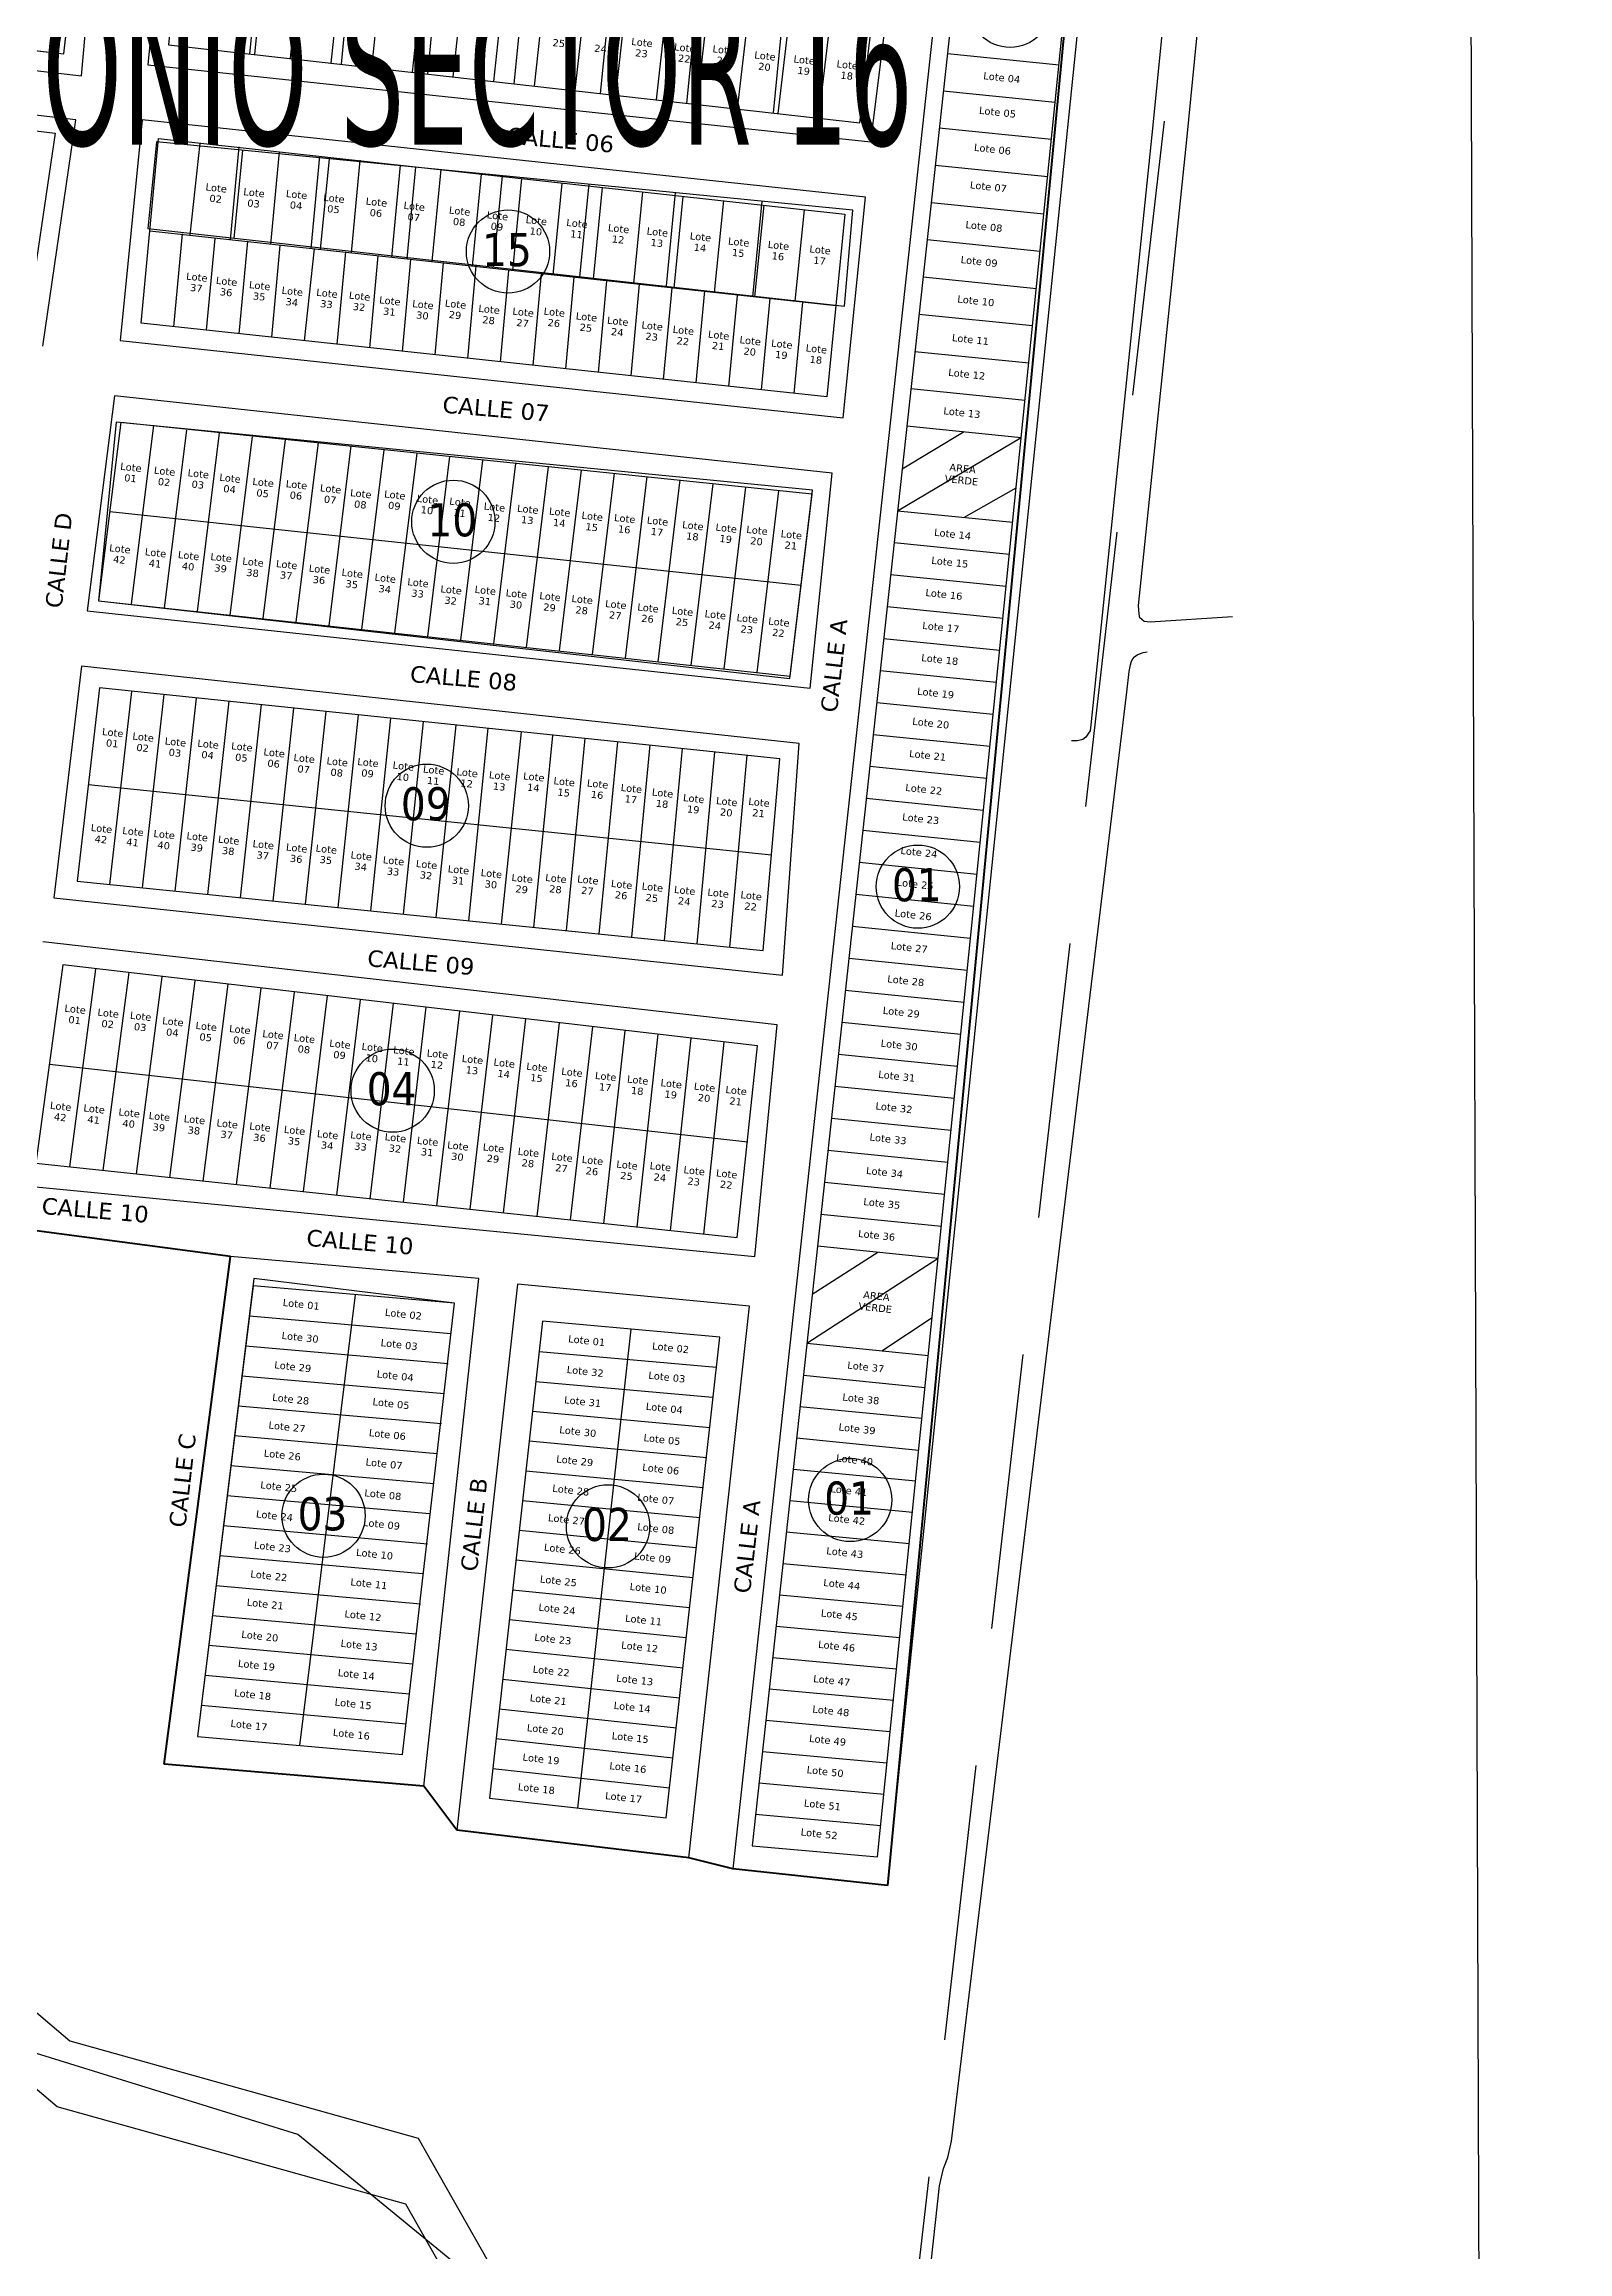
# Model space of a CAD drawing. Header units: metres. Extents: x 2 to 659295185, y -28 to 1124222152.
# Drawn here: x 660474.2 to 660750.3, y 1123626.6 to 1124026.7 of the extents above; entities that cross this region are included whole.
import ezdxf

# ---------------------------------------------------------------- set-up
doc = ezdxf.new("R2010")
doc.units = ezdxf.units.M
doc.header["$MEASUREMENT"] = 0
doc.linetypes.add('HIDDEN', pattern=[0.375, 0.25, -0.125])
doc.layers.get('0').update_dxf_attribs({"linetype": 'CONTINUOUS'})
for name, color, linetype in [('CALLES', 1, 'CONTINUOUS'), ('División Parroquial', 130, 'CONTINUOUS'), ('MANZANA', 30, 'CONTINUOUS'), ('Numero de manzana', 6, 'CONTINUOUS'), ('Parcelas', 140, 'CONTINUOUS'), ('TEXTOS', 7, 'CONTINUOUS')]:
    doc.layers.add(name, color=color, linetype=linetype)
doc.layers.add('Limite Municipio', color=1, linetype='HIDDEN', lineweight=30)
doc.styles.add('ROMAN', font='verdana.ttf')
doc.styles.get("Standard").update_dxf_attribs({"font": 'tahoma.ttf'})

msp = doc.modelspace()

# ---------------------------------------------------------------- linework, layer by layer
at = {"color": 40, "lineweight": 70, "true_color": 0xf8d731}
for p, q in [((660697.1719, 1124429.1685), (660627, 1123693)), ((660508, 1123807), (660122.6261, 1123857.9904)), ((660496, 1123715), (660508, 1123807)), ((660543, 1123711), (660496, 1123715)), ((660549, 1123703), (660543, 1123711)), ((660591, 1123698), (660549, 1123703)), ((660599, 1123696), (660591, 1123698)), ((660627, 1123693), (660599, 1123696))]:
    msp.add_line(p, q, dxfattribs=at)
at = {"layer": 'División Parroquial', "color": 1, "flags": 128}
for points in [[(661562.7309, 1126047.327), (661280.1952, 1125793.9785), (661175.1679, 1125700.5176), (661166.617, 1125692.9091), (661150.7272, 1125685.0107), (661124.6127, 1125675.9326), (661098.8774, 1125608.6563), (661056.8153, 1125531.9019), (661044.9331, 1125506.1771), (661005.3365, 1125425.0536), (660961.782, 1125345.9098), (660926.1352, 1125272.6947), (660896.4419, 1125213.3367), (660810.5862, 1125035.7329), (660807.461, 1125029.2542), (660771.6905, 1124949.2305), (660729.8511, 1124858.329), (660734.2379, 1123585.4881)], [(659490.4773, 1123591.9806), (659581.33, 1123638.0713), (659633.1221, 1123653.5881), (659660.3664, 1123677.0533), (659699.7403, 1123679.3629), (659736.8054, 1123635.3918), (659787.7647, 1123656.2176), (659841.0411, 1123665.4757), (659904.5671, 1123706.8073), (659956.0788, 1123711.3464), (660035.3544, 1123715.3855), (660084.1863, 1123715.9954), (660137.5287, 1123737.2311), (660193.1221, 1123746.4892), (660251.0245, 1123737.2311), (660313.5692, 1123730.2925), (660359.8943, 1123730.2925), (660415.4878, 1123718.7149), (660478.8571, 1123664.8658), (660541.9791, 1123647.2094), (660568.3658, 1123600.6689)], [(660566.1134, 1123588.6674), (660539.7267, 1123635.208), (660476.6047, 1123652.8644), (660413.2354, 1123706.7134), (660357.6419, 1123718.291), (660311.3168, 1123718.291), (660248.7721, 1123725.2296), (660190.8697, 1123734.4878), (660135.2763, 1123725.2296), (660081.9339, 1123703.994), (660033.102, 1123703.3841), (659953.8265, 1123699.3449), (659902.3147, 1123694.8058), (659838.7887, 1123653.4742), (659785.5123, 1123644.2161), (659734.553, 1123623.3904), (659697.4879, 1123667.3614), (659658.114, 1123665.0519), (659630.8697, 1123641.5867), (659579.0776, 1123626.0698)]]:
    msp.add_lwpolyline(points, dxfattribs=at)
at = {"layer": 'Limite Municipio', "color": 4, "linetype": 'HIDDEN', "lineweight": -3, "ltscale": 200}
msp.add_lwpolyline([(660578.0048, 1120632.9916), (660665.8177, 1121655.962), (660399.8619, 1121691.383), (660459.3346, 1122251.1816), (660620.3506, 1123516.0091), (660707.8769, 1124281.3124), (660742.4515, 1124368.6583), (660733.5109, 1124403.5071), (660683.7897, 1124483.6592), (660705.5993, 1124900.9898), (660734.4164, 1124927.6763), (661101.2557, 1125671.1097), (661132.5681, 1125745.1859), (661162.2243, 1125745.8423), (661217.1414, 1125787.7676), (661565.8495, 1126105.0778)], dxfattribs=at)
at = {"layer": 'MANZANA', "lineweight": -3}
for p, q in [((660671, 1124358), (660599, 1123696)), ((660627, 1123693), (660695, 1124356)), ((660481, 1124021), (660485, 1124065)), ((660497, 1124063), (660493, 1124023)), ((660624, 1124009), (660629, 1124049)), ((660348, 1124036), (660481, 1124021)), ((660480, 1124013), (660344, 1124029)), ((660493, 1124023), (660624, 1124009)), ((660474, 1123972), (660480, 1124013)), ((660492, 1124013), (660488, 1123973)), ((660623, 1123999), (660492, 1124013)), ((660619, 1123959), (660623, 1123999)), ((660488, 1123973), (660619, 1123959)), ((660487, 1123963), (660482, 1123924)), ((660617, 1123949), (660487, 1123963)), ((660613, 1123910), (660617, 1123949)), ((660482, 1123924), (660613, 1123910)), ((660481, 1123914), (660476, 1123872)), ((660611, 1123900), (660481, 1123914)), ((660608, 1123858), (660611, 1123900)), ((660476, 1123872), (660608, 1123858)), ((660607, 1123849), (660474, 1123864)), ((660603, 1123807), (660607, 1123849)), ((660469, 1123820), (660603, 1123807)), ((660508, 1123807), (660496, 1123715)), ((660553, 1123803), (660508, 1123807)), ((660543, 1123711), (660553, 1123803)), ((660560, 1123802), (660549, 1123703)), ((660602, 1123798), (660560, 1123802)), ((660591, 1123698), (660602, 1123798)), ((660496, 1123715), (660543, 1123711)), ((660549, 1123703), (660591, 1123698)), ((660599, 1123696), (660627, 1123693))]:
    msp.add_line(p, q, dxfattribs=at)
at = {"layer": 'MANZANA', "lineweight": -2}
for p, q in [((660681.2183, 1124009.4111), (660694.4199, 1124143.1839)), ((660681.5647, 1124076.7674), (660675.0669, 1124012.0306)), ((660675.0669, 1124012.0306), (660665.51, 1123919.7494)), ((660672.5025, 1123924.9783), (660681.2183, 1124009.4111)), ((660672.6179, 1123923.4286), (660672.5025, 1123924.9783)), ((660672.7334, 1123922.7688), (660672.6179, 1123923.4286)), ((660673.0632, 1123922.4388), (660672.7334, 1123922.7688)), ((660673.5002, 1123922.1089), (660673.0632, 1123922.4388)), ((660674.5969, 1123921.9989), (660673.5002, 1123922.1089)), ((660689.4972, 1123922.9587), (660674.5969, 1123921.9989)), ((660665.51, 1123919.7494), (660663.8361, 1123903.3727)), ((660670.8038, 1123913.0308), (660671.0182, 1123914.2405)), ((660671.0182, 1123914.2405), (660671.2326, 1123914.9104)), ((660671.2326, 1123914.9104), (660671.447, 1123915.3503)), ((660671.447, 1123915.3503), (660671.7769, 1123915.6902)), ((660671.7769, 1123915.6902), (660672.2139, 1123916.0201)), ((660672.2139, 1123916.0201), (660672.6509, 1123916.2401)), ((660672.6509, 1123916.2401), (660673.3106, 1123916.4701)), ((660673.3106, 1123916.4701), (660674.0774, 1123916.58)), ((660638.5873, 1123646.665), (660670.3833, 1123909.2615)), ((660670.3833, 1123909.2615), (660670.8038, 1123913.0308)), ((660663.3991, 1123901.823), (660662.9703, 1123901.1532)), ((660663.7289, 1123902.2629), (660663.3991, 1123901.823)), ((660663.8361, 1123903.3727), (660663.7289, 1123902.2629)), ((660661.4366, 1123900.4833), (660660.3399, 1123900.4833)), ((660662.4178, 1123900.7133), (660661.4366, 1123900.4833)), ((660662.9703, 1123901.1532), (660662.4178, 1123900.7133)), ((660637.9442, 1123643.6756), (660638.5873, 1123646.665)), ((660636.4269, 1123638.5766), (660637.1855, 1123641.686)), ((660637.1855, 1123641.686), (660637.9442, 1123643.6756)), ((660625.5919, 1123538.437), (660636.4269, 1123638.5766))]:
    msp.add_line(p, q, dxfattribs=at)
at = {"layer": 'MANZANA'}
msp.add_lwpolyline([(660600.9547, 1123533.8443), (660603.93, 1123591.7022), (660566.1975, 1123610.1082), (660520.1823, 1123647.8407), (660466.8046, 1123664.4062), (660362.8102, 1123711.3417), (660321.3965, 1123706.7402), (660299.3092, 1123690.1747), (660154.8214, 1123695.6966), (660129.0529, 1123727.9072), (659990.0869, 1123732.5087), (659929.3468, 1123703.059), (659870.4473, 1123693.856), (659750.8077, 1123654.2829), (659725.0392, 1123661.6453), (659644.0524, 1123668.0874), (659623.8057, 1123645.0798), (659624.726, 1123592.6225)], dxfattribs=at)
at = {"layer": 'Numero de manzana', "lineweight": -2}
for centre in [(660649.224, 1124033.6866), (660558.2583, 1123989.1413), (660558.2583, 1123989.1413), (660548.3657, 1123940.1707), (660548.3657, 1123940.1707), (660543.5499, 1123888.6999), (660543.5499, 1123888.6999), (660632.5136, 1123874.0311), (660537.3661, 1123837.057), (660537.3661, 1123837.057), (660620.2532, 1123762.8613), (660524.8492, 1123760.0113), (660524.8492, 1123760.0113), (660576.3787, 1123758.0872), (660576.3787, 1123758.0872)]:
    msp.add_circle(centre, 7.5417, dxfattribs=at)
at = {"layer": 'Parcelas', "lineweight": -3}
for p, q in [((660477.7923, 1124024.9843), (660482.1812, 1124063.3748)), ((660504.1427, 1124025.7814), (660507.3934, 1124058.2446)), ((660511.506, 1124024.9511), (660514.6984, 1124057.5454)), ((660512.4302, 1124024.8469), (660515.6239, 1124057.4547)), ((660518.8694, 1124024.1208), (660522.0723, 1124056.8232)), ((660526.2327, 1124023.2905), (660529.6342, 1124056.0386)), ((660528.081, 1124023.0821), (660531.2972, 1124055.9196)), ((660533.596, 1124022.4602), (660537.0584, 1124055.4083)), ((660540.9594, 1124021.63), (660544.4614, 1124054.5683)), ((660543.7318, 1124021.3173), (660546.9705, 1124054.3846)), ((660548.3227, 1124020.7997), (660551.8894, 1124053.9737)), ((660555.686, 1124019.9694), (660559.2967, 1124053.1773)), ((660559.401, 1124019.5505), (660562.6622, 1124052.8477)), ((660563.0494, 1124019.1391), (660566.7021, 1124052.3632)), ((660570.4127, 1124018.3088), (660574.1156, 1124051.6282)), ((660575.0334, 1124017.7877), (660578.3171, 1124051.3144)), ((660577.7761, 1124017.4785), (660581.5292, 1124050.8934)), ((660585.1394, 1124016.6482), (660588.9668, 1124050.3861)), ((660590.6842, 1124016.023), (660593.9904, 1124049.7793)), ((660592.5027, 1124015.8179), (660596.3563, 1124049.4238)), ((660599.8661, 1124014.9876), (660603.7698, 1124048.6891)), ((660606.3351, 1124014.2582), (660609.6637, 1124048.2442)), ((660607.2294, 1124014.1573), (660611.1983, 1124048.0939)), ((660614.5927, 1124013.327), (660618.5969, 1124047.2199)), ((660353.3518, 1124039.16), (660477.7923, 1124024.9843)), ((660637.8585, 1124025.0478), (660658.0905, 1124023.0018)), ((660637.1234, 1124018.2977), (660657.4073, 1124016.2463)), ((660636.3883, 1124011.5476), (660656.7234, 1124009.4908)), ((660500.6713, 1123992.0923), (660502.5148, 1124008.7977)), ((660507.978, 1123991.2958), (660509.5647, 1124008.138)), ((660508.6802, 1123991.5326), (660510.2432, 1124007.4918)), ((660515.2847, 1123990.4993), (660516.8684, 1124007.2137)), ((660522.5914, 1123989.7028), (660524.184, 1124006.4064)), ((660524.3085, 1123989.5379), (660525.9165, 1124005.9567)), ((660529.8982, 1123988.9063), (660531.5103, 1124005.7033)), ((660537.2049, 1123988.1098), (660538.8151, 1124004.7918)), ((660539.9705, 1123987.888), (660541.5899, 1124004.4216)), ((660544.5116, 1123987.3132), (660546.1307, 1124003.9845)), ((660551.8183, 1123986.5167), (660553.4463, 1124003.1772)), ((660555.651, 1123986.2361), (660557.2816, 1124002.8847)), ((660559.125, 1123985.7202), (660560.7619, 1124002.3698)), ((660566.4317, 1123984.9237), (660568.0775, 1124001.5625)), ((660571.2946, 1123984.5881), (660572.9365, 1124001.3515)), ((660635.6532, 1124004.7975), (660656.0396, 1124002.7353)), ((660573.7384, 1123984.1272), (660575.3931, 1124000.7552)), ((660581.0452, 1123983.3307), (660582.7087, 1123999.9479)), ((660586.9567, 1123982.9382), (660588.6098, 1123999.8164)), ((660588.3519, 1123982.5342), (660590.0243, 1123999.1406)), ((660595.6586, 1123981.7376), (660597.3468, 1123998.3986)), ((660602.6283, 1123980.939), (660604.2831, 1123998.2813)), ((660602.9653, 1123980.9411), (660604.6554, 1123997.5259)), ((660634.9181, 1123998.0474), (660655.3549, 1123995.9799)), ((660610.272, 1123980.1446), (660611.971, 1123996.7186)), ((660493.3646, 1123992.8888), (660617.6603, 1123979.3392)), ((660497.7234, 1123975.5056), (660499.289, 1123992.3378)), ((660503.6393, 1123974.8692), (660505.185, 1123991.5049)), ((660509.5552, 1123974.2328), (660511.1189, 1123991.0483)), ((660515.471, 1123973.5964), (660517.0149, 1123990.2152)), ((660521.3869, 1123972.9601), (660523.2048, 1123989.6359)), ((660634.183, 1123991.2973), (660654.6714, 1123989.2235)), ((660527.3028, 1123972.3237), (660528.8638, 1123989.114)), ((660533.2187, 1123971.6873), (660534.7693, 1123988.3753)), ((660539.1345, 1123971.0509), (660540.6843, 1123987.7305)), ((660545.0504, 1123970.4145), (660546.5992, 1123987.0857)), ((660550.9663, 1123969.7782), (660552.5237, 1123986.535)), ((660556.8821, 1123969.1418), (660558.4196, 1123985.7013)), ((660562.798, 1123968.5054), (660564.3441, 1123985.1513)), ((660568.7139, 1123967.869), (660570.259, 1123984.5065)), ((660574.6297, 1123967.2326), (660576.174, 1123983.8617)), ((660580.5456, 1123966.5962), (660582.089, 1123983.2169)), ((660586.4615, 1123965.9599), (660588.0039, 1123982.5721)), ((660592.3774, 1123965.3235), (660593.9284, 1123982.0218)), ((660633.4479, 1123984.5473), (660653.9879, 1123982.4689)), ((660598.2932, 1123964.6871), (660599.8243, 1123981.1874)), ((660604.2091, 1123964.0507), (660605.7488, 1123980.6377)), ((660610.125, 1123963.4143), (660611.6638, 1123979.9929)), ((660632.7127, 1123977.7972), (660653.3038, 1123975.7129)), ((660631.9776, 1123971.0471), (660652.6202, 1123968.958)), ((660631.2425, 1123964.297), (660651.9363, 1123962.2025)), ((660490.0568, 1123925.2084), (660494.1275, 1123957.6604)), ((660630.5074, 1123957.5469), (660651.2525, 1123955.447)), ((660496.0214, 1123924.5577), (660500.0565, 1123956.7883)), ((660501.986, 1123923.9069), (660506.029, 1123956.2972)), ((660507.9506, 1123923.2561), (660511.9731, 1123955.557)), ((660513.9152, 1123922.6053), (660517.9452, 1123955.062)), ((660519.8798, 1123921.9545), (660523.9167, 1123954.5627)), ((660525.8444, 1123921.3037), (660529.8746, 1123953.9432)), ((660628.8334, 1123942.1756), (660651.2525, 1123955.447)), ((660629.6615, 1123949.7797), (660640.8799, 1123956.497)), ((660531.809, 1123920.6529), (660535.8194, 1123953.2091)), ((660537.7736, 1123920.0022), (660541.7775, 1123952.5915)), ((660543.7382, 1123919.3514), (660547.7356, 1123951.9739)), ((660549.7028, 1123918.7006), (660553.6813, 1123951.2471)), ((660555.6674, 1123918.0498), (660559.6517, 1123950.7387)), ((660561.632, 1123917.399), (660565.6098, 1123950.1211)), ((660567.5966, 1123916.7482), (660571.5679, 1123949.5034)), ((660573.5612, 1123916.0974), (660577.5373, 1123948.9871)), ((660579.5258, 1123915.4467), (660583.4951, 1123948.3676)), ((660585.4904, 1123914.7959), (660589.453, 1123947.7482)), ((660591.455, 1123914.1451), (660595.4002, 1123947.033)), ((660597.4196, 1123913.4943), (660601.3582, 1123946.4154)), ((660603.3842, 1123912.8435), (660607.3163, 1123945.7978)), ((660640.8199, 1123940.9623), (660650.3287, 1123946.3215)), ((660486.1235, 1123942.0047), (660611.3694, 1123928.6799)), ((660628.8334, 1123942.1756), (660649.6953, 1123940.0639)), ((660628.2055, 1123936.4094), (660649.1106, 1123934.297)), ((660627.5743, 1123930.6137), (660648.5245, 1123928.4966)), ((660626.9431, 1123924.8179), (660647.937, 1123922.6929)), ((660626.3119, 1123919.0222), (660647.3499, 1123916.8927)), ((660625.6807, 1123913.2265), (660646.7639, 1123911.0954)), ((660486.1419, 1123874.4088), (660490.1087, 1123909.3979)), ((660492.0519, 1123873.8122), (660495.9875, 1123908.8834)), ((660497.9619, 1123873.2156), (660501.8465, 1123908.1864)), ((660503.8718, 1123872.6191), (660507.7223, 1123907.6454)), ((660509.7818, 1123872.0225), (660513.5897, 1123907.0264)), ((660515.6918, 1123871.4259), (660519.4571, 1123906.4074)), ((660521.6017, 1123870.8294), (660525.3219, 1123905.7636)), ((660625.0496, 1123907.4307), (660646.1752, 1123905.2952)), ((660527.5117, 1123870.2328), (660531.1572, 1123905.1672)), ((660533.4217, 1123869.6362), (660537.0596, 1123904.5522)), ((660539.3316, 1123869.0397), (660542.973, 1123903.9342)), ((660545.2416, 1123868.4431), (660548.8809, 1123903.3177)), ((660551.1516, 1123867.8465), (660554.6661, 1123902.7352)), ((660557.0615, 1123867.25), (660560.6966, 1123902.0846)), ((660562.9715, 1123866.6534), (660566.3967, 1123901.455)), ((660624.4184, 1123901.635), (660645.5885, 1123899.4921)), ((660568.8815, 1123866.0568), (660572.2683, 1123900.8771)), ((660574.7914, 1123865.4603), (660578.1364, 1123900.2647)), ((660580.7014, 1123864.8637), (660584.01, 1123899.707)), ((660586.6114, 1123864.2671), (660589.8788, 1123899.1014)), ((660592.5213, 1123863.6706), (660595.7408, 1123898.4277)), ((660598.4313, 1123863.074), (660601.6163, 1123897.8902)), ((660623.7872, 1123895.8393), (660645.0024, 1123893.6944)), ((660482.2391, 1123892.5339), (660606.0008, 1123879.827)), ((660623.156, 1123890.0435), (660644.4152, 1123887.894)), ((660622.5249, 1123884.2478), (660643.828, 1123882.0936)), ((660621.8937, 1123878.4521), (660643.2401, 1123876.2913)), ((660621.2625, 1123872.6563), (660642.6527, 1123870.493)), ((660620.6313, 1123866.8606), (660642.0665, 1123864.6926)), ((660478.8744, 1123823.2319), (660483.6242, 1123859.0526)), ((660484.9207, 1123822.592), (660489.6253, 1123858.4475)), ((660490.9669, 1123821.9522), (660495.6051, 1123857.671)), ((660620.0001, 1123861.0649), (660641.4785, 1123858.8923)), ((660497.0132, 1123821.3123), (660501.5955, 1123856.9803)), ((660503.0594, 1123820.6725), (660507.5934, 1123856.3509)), ((660509.1056, 1123820.0326), (660513.5763, 1123855.5989)), ((660515.1519, 1123819.3927), (660519.5667, 1123854.9082)), ((660521.1981, 1123818.7529), (660525.5571, 1123854.2176)), ((660527.2443, 1123818.113), (660531.5474, 1123853.527)), ((660619.369, 1123855.2691), (660640.8914, 1123853.0919)), ((660533.2906, 1123817.4731), (660537.5378, 1123852.8364)), ((660539.3368, 1123816.8333), (660543.4596, 1123852.1659)), ((660545.3831, 1123816.1934), (660549.5185, 1123851.4553)), ((660551.4293, 1123815.5536), (660555.5077, 1123850.7551)), ((660557.4755, 1123814.9137), (660561.4992, 1123850.0744)), ((660563.5218, 1123814.2738), (660567.6143, 1123849.3474)), ((660618.7378, 1123849.4734), (660640.3045, 1123847.2904)), ((660569.568, 1123813.634), (660573.653, 1123848.6427)), ((660575.6142, 1123812.9941), (660579.4614, 1123847.9257)), ((660581.6605, 1123812.3543), (660585.4604, 1123847.3128)), ((660587.7067, 1123811.7144), (660591.4445, 1123846.5667)), ((660593.7529, 1123811.0745), (660597.4338, 1123845.8678)), ((660475.1733, 1123841.8653), (660601.7294, 1123827.7888)), ((660618.1066, 1123843.6777), (660639.7173, 1123841.4912)), ((660617.4754, 1123837.8819), (660639.1303, 1123835.69)), ((660616.8443, 1123832.0862), (660638.5435, 1123829.8904)), ((660616.2131, 1123826.2905), (660637.9563, 1123824.0901)), ((660615.5819, 1123820.4948), (660637.3691, 1123818.2897)), ((660614.9507, 1123814.699), (660636.7819, 1123812.4894)), ((660612.4001, 1123791.2778), (660636.1948, 1123806.689)), ((660613.3707, 1123800.1906), (660625.2571, 1123807.7962)), ((660614.3195, 1123808.9033), (660636.1948, 1123806.689)), ((660520.5809, 1123718.3598), (660530.658, 1123800.0622)), ((660511.4082, 1123796.2451), (660547.9262, 1123793.0582)), ((660570.9139, 1123707.0327), (660580.5527, 1123793.8127)), ((660625.9567, 1123789.9056), (660635.1092, 1123795.9645)), ((660510.7385, 1123790.8162), (660547.4478, 1123787.5991)), ((660563.8801, 1123789.7654), (660596.016, 1123786.9148)), ((660612.4001, 1123791.2778), (660634.4093, 1123789.05)), ((660510.0689, 1123785.3873), (660546.6757, 1123782.1698)), ((660611.7709, 1123785.5008), (660633.8241, 1123783.2685)), ((660563.2805, 1123784.3686), (660595.298, 1123781.4819)), ((660509.3993, 1123779.9585), (660546.194, 1123776.711)), ((660562.6809, 1123778.9718), (660594.9108, 1123776.0158)), ((660611.1516, 1123779.8144), (660633.2257, 1123777.7241)), ((660508.7296, 1123774.5296), (660545.4253, 1123771.2814)), ((660562.0812, 1123773.5751), (660594.2978, 1123770.5723)), ((660610.5324, 1123774.128), (660632.672, 1123771.887)), ((660508.06, 1123769.1008), (660544.8001, 1123765.8371)), ((660561.4816, 1123768.1783), (660593.6849, 1123765.1289)), ((660609.9131, 1123768.4417), (660632.1539, 1123766.3545)), ((660507.3904, 1123763.6719), (660544.0359, 1123760.4071)), ((660560.8819, 1123762.7815), (660592.9914, 1123759.6938)), ((660609.2938, 1123762.7553), (660631.5813, 1123760.6733)), ((660506.7207, 1123758.2431), (660543.6863, 1123754.9347)), ((660560.2823, 1123757.3847), (660592.3139, 1123754.2572)), ((660608.6746, 1123757.0689), (660631.0087, 1123754.9921)), ((660506.0511, 1123752.8142), (660542.7888, 1123749.5184)), ((660559.6884, 1123752.0396), (660591.7816, 1123748.8054)), ((660608.0553, 1123751.3825), (660630.436, 1123749.3109)), ((660505.3815, 1123747.3853), (660542.4326, 1123744.0466)), ((660559.083, 1123746.5911), (660591.1203, 1123743.3671)), ((660607.436, 1123745.6961), (660629.8634, 1123743.6297)), ((660504.7119, 1123741.9565), (660541.5417, 1123738.6296)), ((660558.4834, 1123741.1943), (660590.5234, 1123737.9221)), ((660606.8168, 1123740.0098), (660629.2372, 1123737.9537)), ((660504.0422, 1123736.5276), (660541.0472, 1123733.1585)), ((660557.8837, 1123735.7975), (660590.0071, 1123732.4684)), ((660606.1975, 1123734.3234), (660628.6621, 1123732.2727)), ((660503.3726, 1123731.0988), (660540.4235, 1123727.7276)), ((660557.2841, 1123730.4007), (660589.3297, 1123727.032)), ((660502.703, 1123725.6699), (660539.7983, 1123722.2834)), ((660605.5782, 1123728.637), (660628.1453, 1123726.5861)), ((660556.6844, 1123725.004), (660588.7812, 1123721.5817)), ((660604.959, 1123722.9506), (660627.4513, 1123720.9166)), ((660556.0848, 1123719.6072), (660588.1682, 1123716.1384)), ((660604.3397, 1123717.2642), (660626.8739, 1123715.2358)), ((660555.4851, 1123714.2104), (660587.5392, 1123710.6968)), ((660603.7204, 1123711.5779), (660626.4272, 1123709.5426)), ((660603.1011, 1123705.8915), (660625.7869, 1123703.8678))]:
    msp.add_line(p, q, dxfattribs=at)
for points in [[(660602.4819, 1123700.2051), (660625.2119, 1123698.1869), (660691.471, 1124352.7742), (660673.7446, 1124354.5686), (660602.4819, 1123700.2051)], [(660602.4819, 1123700.2051), (660625.2119, 1123698.1869), (660691.471, 1124352.7742), (660673.7446, 1124354.5686), (660602.4819, 1123700.2051)], [(660361.2455, 1124072.9075), (660353.3518, 1124039.16), (660477.7923, 1124024.9843), (660482.1812, 1124063.3748), (660361.2455, 1124072.9075)], [(660499.9805, 1124058.9869), (660496.7794, 1124026.6117), (660622.0226, 1124012.4892), (660626.1215, 1124046.6323), (660499.9805, 1124058.9869)], [(660499.9805, 1124058.9869), (660496.7794, 1124026.6117), (660622.0226, 1124012.4892), (660626.1215, 1124046.6323), (660499.9805, 1124058.9869)], [(660346.6088, 1124026.2454), (660476.2093, 1124010.5702), (660470.9792, 1123974.9755), (660343.1772, 1123990.4867), (660346.6088, 1124026.2454)], [(660494.9216, 1124009.6357), (660619.3095, 1123995.9088), (660616.0122, 1123962.781), (660491.8076, 1123976.142), (660494.9216, 1124009.6357)], [(660494.5999, 1124009.0239), (660493.0293, 1123993.2974), (660619.2133, 1123979.2505), (660620.7409, 1123996.6694), (660494.5999, 1124009.0239)], [(660487.2933, 1123958.2344), (660484.0921, 1123925.8592), (660609.3354, 1123911.7368), (660613.4343, 1123945.8799), (660487.2933, 1123958.2344)], [(660488.1548, 1123958.15), (660484.0921, 1123925.8592), (660609.3896, 1123912.1883), (660613.3494, 1123945.1724), (660488.1548, 1123958.15)], [(660484.2463, 1123910.0625), (660480.232, 1123875.0053), (660604.4766, 1123862.4638), (660607.5257, 1123897.1979), (660484.2463, 1123910.0625)], [(660484.2463, 1123910.0625), (660480.232, 1123875.0053), (660604.4766, 1123862.4638), (660607.5257, 1123897.1979), (660484.2463, 1123910.0625)], [(660477.6466, 1123859.8453), (660472.7, 1123823.8853), (660599.7992, 1123810.4347), (660603.4744, 1123845.163), (660477.6466, 1123859.8453)], [(660477.6466, 1123859.8453), (660472.7, 1123823.8853), (660599.7992, 1123810.4347), (660603.4744, 1123845.163), (660477.6466, 1123859.8453)], [(660512.24, 1123802.989), (660502.002, 1123719.9867), (660539.1608, 1123716.7327), (660548.5523, 1123798.51), (660512.24, 1123802.989)], [(660512.0778, 1123801.6739), (660502.002, 1123719.9867), (660539.1608, 1123716.7327), (660548.5523, 1123798.51), (660512.0778, 1123801.6739)], [(660564.4913, 1123795.2657), (660554.8855, 1123708.8136), (660586.9423, 1123705.2517), (660596.6209, 1123792.359), (660564.4913, 1123795.2657)], [(660564.4913, 1123795.2657), (660554.8855, 1123708.8136), (660586.9423, 1123705.2517), (660596.6209, 1123792.359), (660564.4913, 1123795.2657)]]:
    msp.add_lwpolyline(points, dxfattribs=at)

# ---------------------------------------------------------------- texts
at = {"layer": 'CALLES', "color": 0, "style": 'ROMAN'}
for s, rotation, p in [('CALLE 06', 355.176668, (660557.9719, 1124008.6947)), ('CALLE 07', 355.176668, (660546.2926, 1123959.9545)), ('CALLE D', 83.53903, (660477.3976, 1123924.3844)), ('CALLE D', 83.53903, (660477.3976, 1123924.3844)), ('CALLE A', 83.53903, (660617.8507, 1123905.4787)), ('CALLE A', 83.53903, (660617.8507, 1123905.4787)), ('CALLE 08', 355.176668, (660540.4182, 1123911.1342)), ('CALLE 09', 355.176668, (660532.6856, 1123859.6135)), ('CALLE 10', 355.176668, (660473.6893, 1123814.7209)), ('CALLE 10', 355.176668, (660521.6451, 1123808.9458)), ('CALLE C', 83.53903, (660499.8156, 1123757.748)), ('CALLE B', 83.53903, (660552.6349, 1123749.7853)), ('CALLE A', 83.53903, (660602.0963, 1123745.812))]:
    msp.add_text(s, height=3, rotation=rotation, dxfattribs=at).set_placement(p)
at = {"layer": 'Numero de manzana', "lineweight": -2}
for s, p in [('15', (660553.5631, 1123986.497)), ('15', (660553.5631, 1123986.497)), ('10', (660543.6706, 1123937.5264)), ('10', (660543.6706, 1123937.5264)), ('09', (660538.8547, 1123886.0556)), ('09', (660538.8547, 1123886.0556)), ('01', (660627.8184, 1123871.3869)), ('04', (660532.671, 1123834.4128)), ('04', (660532.671, 1123834.4128)), ('01', (660615.5581, 1123760.217)), ('03', (660520.154, 1123757.3671)), ('03', (660520.154, 1123757.3671)), ('02', (660571.6836, 1123755.4429)), ('02', (660571.6836, 1123755.4429))]:
    msp.add_text(s, height=6, dxfattribs=at).set_placement(p)
at = {"layer": 'Parcelas', "lineweight": -2, "style": 'ROMAN'}
for s, p in [('25', (660566.2681, 1124026.3982)), ('24', (660573.821, 1124025.378)), ('Lote', (660580.5416, 1124026.6029)), ('23', (660581.2478, 1124024.548)), ('Lote', (660588.2929, 1124025.6352)), ('Lote', (660595.2586, 1124025.2665)), ('Lote', (660602.8243, 1124024.16)), ('22', (660588.999, 1124023.5803)), ('21', (660595.9648, 1124023.2116)), ('20', (660603.5305, 1124022.1051)), ('Lote', (660609.929, 1124023.4227)), ('19', (660610.6351, 1124021.3678)), ('Lote', (660617.7257, 1124022.5472)), ('18', (660618.4319, 1124020.4923)), ('Lote 04', (660644.3082, 1124020.392)), ('Lote 05', (660643.5371, 1124014.1221)), ('Lote 06', (660642.6264, 1124007.4113)), ('Lote', (660503.413, 1124000.2373)), ('Lote 07', (660641.8902, 1124000.6161)), ('02', (660504.1191, 1123998.1824)), ('Lote', (660510.2632, 1123999.3822)), ('03', (660510.9693, 1123997.3272)), ('Lote', (660517.9689, 1123999.0398)), ('04', (660518.675, 1123996.9848)), ('Lote', (660524.7339, 1123998.3555)), ('05', (660525.44, 1123996.3006)), ('Lote', (660532.4396, 1123997.6712)), ('Lote', (660539.2898, 1123996.9013)), ('Lote', (660547.5103, 1123996.0455)), ('06', (660533.1458, 1123995.6163)), ('07', (660539.996, 1123994.8463)), ('08', (660548.2165, 1123993.9906)), ('Lote', (660554.3594, 1123995.1903)), ('09', (660555.0655, 1123993.1354)), ('Lote', (660561.4103, 1123994.3175)), ('10', (660562.1165, 1123992.2626)), ('Lote', (660568.7741, 1123993.8042)), ('Lote', (660576.3094, 1123992.8632)), ('Lote', (660583.3312, 1123992.2433)), ('Lote 08', (660641.0824, 1123993.4125)), ('11', (660569.4802, 1123991.7492)), ('12', (660577.0155, 1123990.8083)), ('13', (660584.0373, 1123990.1884)), ('Lote', (660591.1373, 1123991.3693)), ('14', (660591.8434, 1123989.3144)), ('Lote', (660598.0692, 1123990.4279)), ('15', (660598.7754, 1123988.373)), ('Lote', (660605.2696, 1123989.8229)), ('Lote', (660612.8072, 1123989.016)), ('Lote', (660499.9021, 1123984.0692)), ('16', (660605.9757, 1123987.768)), ('17', (660613.5134, 1123986.9611)), ('Lote 09', (660640.206, 1123987.0726)), ('37', (660500.6082, 1123982.0143)), ('Lote', (660505.2968, 1123983.2992)), ('36', (660506.0029, 1123981.2443)), ('Lote', (660511.2903, 1123982.5292)), ('35', (660511.9964, 1123980.4743)), ('Lote', (660517.1986, 1123981.5025)), ('Lote', (660523.478, 1123981.143)), ('Lote', (660529.3863, 1123980.6297)), ('34', (660517.9047, 1123979.4476)), ('33', (660524.1842, 1123979.0881)), ('32', (660530.0924, 1123978.5748)), ('Lote', (660534.8662, 1123979.7745)), ('31', (660535.5724, 1123977.7196)), ('Lote', (660540.8597, 1123979.0902)), ('30', (660541.5659, 1123977.0353)), ('Lote', (660546.768, 1123979.1754)), ('29', (660547.4741, 1123977.1205)), ('Lote', (660552.8478, 1123978.2345)), ('28', (660553.554, 1123976.1796)), ('Lote', (660559.0129, 1123977.7212)), ('Lote', (660564.6644, 1123977.7212)), ('Lote', (660570.4863, 1123976.866)), ('Lote', (660576.1536, 1123976.0775)), ('Lote 10', (660639.6085, 1123979.9352)), ('27', (660559.7191, 1123975.6663)), ('26', (660565.3706, 1123975.6663)), ('25', (660571.1925, 1123974.8111)), ('24', (660576.8597, 1123974.0225)), ('Lote', (660582.3881, 1123975.2328)), ('23', (660583.0942, 1123973.1779)), ('Lote', (660588.0419, 1123974.4258)), ('22', (660588.7481, 1123972.3709)), ('Lote', (660594.4346, 1123973.5519)), ('Lote', (660600.155, 1123972.5435)), ('Lote 11', (660638.6269, 1123972.9298)), ('21', (660595.1407, 1123971.497)), ('20', (660600.8611, 1123970.4885)), ('Lote', (660605.8753, 1123971.938)), ('19', (660606.5815, 1123969.8831)), ('Lote', (660612.1338, 1123971.064)), ('18', (660612.8399, 1123969.0091)), ('Lote 12', (660637.9605, 1123966.6399)), ('Lote 13', (660637.084, 1123959.6695)), ('Lote', (660487.9637, 1123949.5934)), ('Lote', (660494.0657, 1123948.8969)), ('Lote', (660500.169, 1123948.4323)), ('AREA', (660638.17, 1123949.4462)), ('01', (660488.6699, 1123947.5385)), ('02', (660494.7719, 1123946.8419)), ('03', (660500.8751, 1123946.3774)), ('Lote', (660505.922, 1123947.6194)), ('04', (660506.6281, 1123945.5645)), ('Lote', (660511.9085, 1123946.8644)), ('05', (660512.6146, 1123944.8095)), ('Lote', (660517.9533, 1123946.4577)), ('06', (660518.6595, 1123944.4028)), ('Lote', (660524.1441, 1123945.7001)), ('Lote', (660529.6065, 1123944.8294)), ('Lote', (660535.7681, 1123944.5968)), ('VERDE', (660637.312, 1123947.3913)), ('07', (660524.8502, 1123943.6452)), ('08', (660530.3126, 1123942.7744)), ('09', (660536.4742, 1123942.5419)), ('Lote', (660541.6833, 1123943.7893)), ('10', (660542.3895, 1123941.7344)), ('Lote', (660547.5753, 1123943.2888)), ('11', (660548.2814, 1123941.2339)), ('Lote', (660553.8127, 1123942.4128)), ('12', (660554.5189, 1123940.3578)), ('Lote', (660559.8552, 1123942.0034)), ('Lote', (660565.6421, 1123941.4917)), ('Lote', (660571.5306, 1123940.7244)), ('Lote', (660577.4202, 1123940.315)), ('13', (660560.5614, 1123939.9485)), ('14', (660566.3483, 1123939.4368)), ('15', (660572.2367, 1123938.6694)), ('16', (660578.1263, 1123938.2601)), ('Lote', (660583.36, 1123939.8547)), ('17', (660584.0661, 1123937.7998)), ('Lote', (660589.7608, 1123939.036)), ('18', (660590.4669, 1123936.981)), ('Lote', (660595.8033, 1123938.5757)), ('19', (660596.5094, 1123936.5208)), ('Lote', (660601.3848, 1123938.1663)), ('20', (660602.0909, 1123936.1114)), ('Lote', (660607.6047, 1123937.3915)), ('Lote 14', (660635.4001, 1123937.6476)), ('Lote', (660485.9678, 1123934.8324)), ('42', (660486.674, 1123932.7774)), ('Lote', (660492.42, 1123934.116)), ('41', (660493.1262, 1123932.061)), ('Lote', (660498.4112, 1123933.6042)), ('Lote', (660504.2996, 1123933.2463)), ('Lote', (660510.0865, 1123932.4276)), ('Lote', (660516.1804, 1123931.9673)), ('21', (660608.3108, 1123935.3366)), ('Lote 15', (660634.8974, 1123932.5636)), ('40', (660499.1173, 1123931.5493)), ('39', (660505.0058, 1123931.1914)), ('38', (660510.7927, 1123930.3726)), ('37', (660516.8865, 1123929.9124)), ('Lote', (660522.1202, 1123931.1485)), ('36', (660522.8263, 1123929.0936)), ('Lote', (660528.06, 1123930.3812)), ('35', (660528.7661, 1123928.3263)), ('Lote', (660534.0359, 1123929.496)), ('Lote', (660539.9769, 1123928.6773)), ('34', (660534.7421, 1123927.4411)), ('33', (660540.6831, 1123926.6224)), ('Lote', (660545.9681, 1123927.3988)), ('32', (660546.6742, 1123925.3439)), ('Lote', (660552.1635, 1123927.2964)), ('31', (660552.8696, 1123925.2415)), ('Lote', (660557.7963, 1123926.6824)), ('30', (660558.5025, 1123924.6275)), ('Lote', (660563.8902, 1123926.1707)), ('29', (660564.5963, 1123924.1157)), ('Lote', (660569.7074, 1123925.653)), ('Lote', (660575.8013, 1123924.7319)), ('Lote', (660581.6384, 1123924.1179)), ('Lote 16', (660633.8296, 1123926.7265)), ('28', (660570.4136, 1123923.5981)), ('27', (660576.5074, 1123922.677)), ('26', (660582.3445, 1123922.063)), ('Lote', (660587.8863, 1123923.5044)), ('25', (660588.5924, 1123921.4494)), ('Lote', (660593.8261, 1123922.8903)), ('24', (660594.5322, 1123920.8354)), ('Lote', (660599.613, 1123922.1739)), ('23', (660600.3191, 1123920.119)), ('Lote', (660605.3474, 1123921.5598)), ('Lote 17', (660633.264, 1123920.7637)), ('22', (660606.0535, 1123919.5049)), ('Lote 18', (660633.0757, 1123914.9267)), ('Lote 19', (660632.3217, 1123908.8385)), ('Lote', (660484.6676, 1123901.5278)), ('Lote', (660490.1767, 1123900.7128)), ('Lote 20', (660631.4399, 1123903.3869)), ('01', (660485.3737, 1123899.4729)), ('02', (660490.8828, 1123898.6579)), ('Lote', (660496.0243, 1123899.8292)), ('03', (660496.7304, 1123897.7743)), ('Lote', (660501.9407, 1123899.4214)), ('04', (660502.6469, 1123897.3665)), ('Lote', (660508.0614, 1123898.9462)), ('05', (660508.7676, 1123896.8912)), ('Lote', (660513.9102, 1123897.859)), ('Lote', (660519.3504, 1123896.8398)), ('Lote', (660525.3346, 1123896.2284)), ('Lote', (660530.9102, 1123896.0923)), ('Lote 21', (660630.8746, 1123897.5498)), ('06', (660514.6164, 1123895.804)), ('07', (660520.0566, 1123894.7849)), ('08', (660526.0407, 1123894.1735)), ('09', (660531.6164, 1123894.0374)), ('Lote', (660537.3103, 1123895.452)), ('10', (660538.0164, 1123893.3971)), ('Lote', (660542.812, 1123894.7335)), ('11', (660543.5181, 1123892.6785)), ('Lote', (660548.8638, 1123894.2582)), ('12', (660549.57, 1123892.2033)), ('Lote', (660554.7581, 1123893.702)), ('Lote', (660560.9465, 1123893.4984)), ('Lote', (660566.4545, 1123892.6148)), ('Lote', (660572.5075, 1123892.2075)), ('13', (660555.4643, 1123891.6471)), ('14', (660561.6527, 1123891.4435)), ('15', (660567.1606, 1123890.5599)), ('16', (660573.2136, 1123890.1526)), ('Lote', (660578.627, 1123891.392)), ('17', (660579.3332, 1123889.3371)), ('Lote', (660584.2715, 1123890.5765)), ('18', (660584.9777, 1123888.5216)), ('Lote', (660589.916, 1123889.5573)), ('Lote', (660595.9002, 1123889.014)), ('Lote', (660601.7489, 1123888.8784)), ('Lote 22', (660630.1835, 1123891.3988)), ('Lote', (660482.6285, 1123884.1347)), ('19', (660590.6222, 1123887.5024)), ('20', (660596.6063, 1123886.9591)), ('21', (660602.4551, 1123886.8235)), ('Lote 23', (660629.6179, 1123886.0638)), ('42', (660483.3347, 1123882.0798)), ('Lote', (660488.3407, 1123883.5914)), ('41', (660489.0469, 1123881.5365)), ('Lote', (660493.9852, 1123883.0475)), ('40', (660494.6914, 1123880.9926)), ('Lote', (660499.9694, 1123882.6403)), ('39', (660500.6755, 1123880.5854)), ('Lote', (660505.6816, 1123882.0284)), ('38', (660506.3877, 1123879.9735)), ('Lote', (660511.9377, 1123881.2134)), ('Lote', (660517.9895, 1123880.602)), ('Lote', (660523.3621, 1123880.3978)), ('Lote 24', (660629.3038, 1123879.9756)), ('37', (660512.6438, 1123879.1585)), ('36', (660518.6957, 1123878.5471)), ('35', (660524.0682, 1123878.3429)), ('Lote', (660529.687, 1123879.1751)), ('34', (660530.3932, 1123877.1202)), ('Lote', (660535.5346, 1123878.292)), ('33', (660536.2408, 1123876.2371)), ('Lote', (660541.5199, 1123877.6126)), ('Lote', (660547.2998, 1123876.6615)), ('Lote', (660553.2618, 1123875.9692)), ('32', (660542.2261, 1123875.5577)), ('31', (660548.006, 1123874.6066)), ('30', (660553.9679, 1123873.9143)), ('Lote', (660558.8386, 1123875.0861)), ('29', (660559.5447, 1123873.0312)), ('Lote', (660564.9581, 1123875.0861)), ('28', (660565.6643, 1123873.0312)), ('Lote', (660570.7392, 1123874.8145)), ('27', (660571.4453, 1123872.7596)), ('Lote', (660576.8587, 1123873.9989)), ('26', (660577.5649, 1123871.944)), ('Lote', (660582.4355, 1123873.5231)), ('Lote', (660588.2843, 1123872.9117)), ('Lote', (660594.3362, 1123872.4365)), ('Lote', (660600.3203, 1123871.9606)), ('Lote 25', (660628.6111, 1123874.2162)), ('25', (660583.1417, 1123871.4682)), ('24', (660588.9905, 1123870.8568)), ('23', (660595.0423, 1123870.3815)), ('22', (660601.0264, 1123869.9057)), ('Lote 26', (660628.2583, 1123868.6489)), ('Lote 27', (660627.5431, 1123862.7303)), ('Lote 28', (660626.9149, 1123856.7049)), ('Lote', (660477.8536, 1123851.3804)), ('01', (660478.5597, 1123849.3255)), ('Lote', (660483.8412, 1123850.6646)), ('02', (660484.5474, 1123848.6097)), ('Lote', (660489.7273, 1123850.1019)), ('03', (660490.4335, 1123848.047)), ('Lote', (660495.5621, 1123849.1305)), ('Lote', (660501.6011, 1123848.2614)), ('Lote 29', (660626.0983, 1123850.9932)), ('04', (660496.2682, 1123847.0756)), ('05', (660502.3072, 1123846.2065)), ('Lote', (660507.6915, 1123847.6987)), ('06', (660508.3976, 1123845.6438)), ('Lote', (660513.7083, 1123846.7814)), ('07', (660514.4144, 1123844.7265)), ('Lote', (660519.389, 1123846.0655)), ('08', (660520.0951, 1123844.0106)), ('Lote', (660525.8377, 1123845.0432)), ('Lote', (660531.6864, 1123844.4602)), ('Lote 30', (660625.7209, 1123845.0463)), ('09', (660526.5438, 1123842.9883)), ('10', (660532.3926, 1123842.4053)), ('Lote', (660537.4138, 1123843.8547)), ('11', (660538.1199, 1123841.7998)), ('Lote', (660543.4901, 1123843.2728)), ('12', (660544.1963, 1123841.2179)), ('Lote', (660549.8349, 1123842.2756)), ('13', (660550.5411, 1123840.2207)), ('Lote', (660555.5938, 1123841.6171)), ('Lote', (660561.529, 1123840.8701)), ('Lote', (660567.8598, 1123839.948)), ('14', (660556.3, 1123839.5622)), ('15', (660562.2351, 1123838.8152)), ('16', (660568.5659, 1123837.893)), ('Lote', (660573.97, 1123839.201)), ('17', (660574.6761, 1123837.1461)), ('Lote', (660579.7732, 1123838.5425)), ('18', (660580.4793, 1123836.4876)), ('Lote', (660585.8402, 1123837.8834)), ('Lote', (660591.8839, 1123837.2586)), ('Lote', (660597.5996, 1123836.6435)), ('Lote 31', (660625.281, 1123839.3974)), ('Lote', (660475.2414, 1123833.7746)), ('Lote', (660481.2968, 1123833.3128)), ('Lote', (660487.6427, 1123832.5969)), ('Lote', (660493.1192, 1123831.9319)), ('19', (660586.5464, 1123835.8285)), ('20', (660592.59, 1123835.2037)), ('21', (660598.3057, 1123834.5886)), ('Lote 32', (660624.7785, 1123833.6859)), ('42', (660475.9476, 1123831.7197)), ('41', (660482.0029, 1123831.2578)), ('40', (660488.3489, 1123830.542)), ('39', (660493.8253, 1123829.877)), ('Lote', (660499.4663, 1123831.3698)), ('38', (660500.1725, 1123829.3149)), ('Lote', (660505.4026, 1123830.6025)), ('37', (660506.1087, 1123828.5476)), ('Lote', (660511.3401, 1123830.0404)), ('36', (660512.0462, 1123827.9855)), ('Lote', (660517.609, 1123829.4199)), ('Lote', (660523.5978, 1123828.6532)), ('Lote', (660529.6368, 1123828.4485)), ('Lote', (660535.8813, 1123828.0906)), ('Lote 33', (660623.7105, 1123828.037)), ('35', (660518.3152, 1123827.365)), ('34', (660524.304, 1123826.5983)), ('33', (660530.343, 1123826.3936)), ('32', (660536.5874, 1123826.0356)), ('Lote', (660541.716, 1123827.4261)), ('31', (660542.4222, 1123825.3712)), ('Lote', (660547.1924, 1123826.6079)), ('30', (660547.8986, 1123824.553)), ('Lote', (660553.6411, 1123826.25)), ('29', (660554.3473, 1123824.1951)), ('Lote', (660559.9708, 1123825.4339)), ('Lote', (660566.0541, 1123824.538)), ('Lote', (660571.5754, 1123823.9793)), ('28', (660560.6769, 1123823.379)), ('27', (660566.7603, 1123822.4831)), ('26', (660572.2815, 1123821.9244)), ('Lote', (660577.8392, 1123823.1325)), ('25', (660578.5453, 1123821.0776)), ('Lote', (660583.8747, 1123822.8544)), ('24', (660584.5808, 1123820.7995)), ('Lote', (660590.0036, 1123822.1123)), ('23', (660590.7097, 1123820.0574)), ('Lote', (660595.8932, 1123821.5379)), ('Lote 34', (660623.0809, 1123821.981)), ('22', (660596.5993, 1123819.483)), ('Lote 35', (660622.5782, 1123816.3321)), ('Lote 36', (660621.6359, 1123810.5579)), ('Lote 01', (660517.3961, 1123798.0453)), ('Lote 02', (660535.9082, 1123796.2668)), ('VERDE', (660621.6965, 1123797.4026)), ('AREA', (660622.5545, 1123799.4575)), ('Lote 30', (660517.1979, 1123792.0726)), ('Lote 03', (660535.1375, 1123790.7662)), ('Lote 01', (660569.1063, 1123791.4735)), ('Lote 02', (660584.3083, 1123790.1818)), ('Lote 29', (660515.8685, 1123786.751)), ('Lote 04', (660534.4214, 1123785.101)), ('Lote 32', (660568.8473, 1123785.8939)), ('Lote 03', (660583.636, 1123784.8608)), ('Lote 37', (660619.678, 1123786.6959)), ('Lote 28', (660515.4939, 1123780.8684)), ('Lote 05', (660533.6678, 1123780.0638)), ('Lote 31', (660568.3823, 1123780.4181)), ('Lote 38', (660618.7852, 1123780.907)), ('Lote 04', (660583.171, 1123779.2299)), ('Lote 27', (660514.8244, 1123775.8313)), ('Lote 06', (660533.0043, 1123774.457)), ('Lote 30', (660567.5033, 1123774.9936)), ('Lote 05', (660582.757, 1123773.5472)), ('Lote 39', (660618.0941, 1123775.4805)), ('Lote 26', (660513.9698, 1123770.7425)), ('Lote 07', (660532.4094, 1123769.1455)), ('Lote 29', (660566.9465, 1123769.6911)), ('Lote 06', (660582.5365, 1123768.1806)), ('Lote 40', (660617.6496, 1123769.8567)), ('Lote 25', (660513.3362, 1123765.0025)), ('Lote 28', (660566.2318, 1123764.3684)), ('Lote 41', (660616.6109, 1123764.2967)), ('Lote 08', (660532.1925, 1123763.5548)), ('Lote 07', (660581.6297, 1123762.7457)), ('Lote 24', (660512.5555, 1123759.7283)), ('Lote 09', (660531.9458, 1123758.1865)), ('Lote 27', (660565.4526, 1123759.0461)), ('Lote 08', (660581.6297, 1123757.4234)), ('Lote 42', (660616.2157, 1123759.0675)), ('Lote 23', (660512.1882, 1123754.0828)), ('Lote 10', (660530.6866, 1123752.7764)), ('Lote 26', (660564.7185, 1123753.6879)), ('Lote 09', (660581.0427, 1123752.1073)), ('Lote 43', (660615.8702, 1123753.0491)), ('Lote 22', (660511.5345, 1123748.856)), ('Lote 25', (660563.9901, 1123747.9201)), ('Lote 11', (660529.659, 1123747.4092)), ('Lote 10', (660580.252, 1123746.5748)), ('Lote 44', (660615.3249, 1123747.2913)), ('Lote 21', (660510.8808, 1123743.7225)), ('Lote 12', (660528.5842, 1123741.6221)), ('Lote 24', (660563.7254, 1123742.8133)), ('Lote 11', (660579.4204, 1123740.8296)), ('Lote 45', (660614.8838, 1123741.771)), ('Lote 20', (660509.8985, 1123737.9087)), ('Lote 13', (660527.8831, 1123736.2751)), ('Lote 23', (660562.9827, 1123737.3734)), ('Lote 12', (660578.7136, 1123735.9546)), ('Lote 46', (660614.3868, 1123736.0931)), ('Lote 19', (660509.2914, 1123732.6348)), ('Lote 14', (660527.3735, 1123730.9627)), ('Lote 22', (660562.6835, 1123731.5928)), ('Lote 13', (660577.8159, 1123729.9678)), ('Lote 47', (660613.498, 1123729.8774)), ('Lote 18', (660508.6004, 1123727.3128)), ('Lote 15', (660526.8082, 1123725.6344)), ('Lote 21', (660562.1533, 1123726.4)), ('Lote 14', (660577.3567, 1123725.0224)), ('Lote 48', (660613.3483, 1123724.3683)), ('Lote 17', (660507.9367, 1123721.7608)), ('Lote 16', (660526.4817, 1123720.1276)), ('Lote 20', (660561.6216, 1123720.9768)), ('Lote 15', (660577.0022, 1123719.5284)), ('Lote 49', (660612.7557, 1123719.0405)), ('Lote 19', (660560.8437, 1123715.6427)), ('Lote 16', (660576.5782, 1123714.0885)), ('Lote 50', (660612.3112, 1123713.3674)), ('Lote 18', (660559.9956, 1123710.2732)), ('Lote 17', (660575.8025, 1123708.6687)), ('Lote 51', (660611.8166, 1123707.3181)), ('Lote 52', (660611.2241, 1123702.089))]:
    msp.add_text(s, height=1.3, rotation=353.657361, dxfattribs=at).set_placement(p)
at = {"layer": 'TEXTOS', "color": 0, "width": 0.5625}
msp.add_text('URB. SAN ANTONIO SECTOR 16', height=27.699362, dxfattribs=at).set_placement((660342, 1124008.5))

doc.saveas('drawing.dxf')
